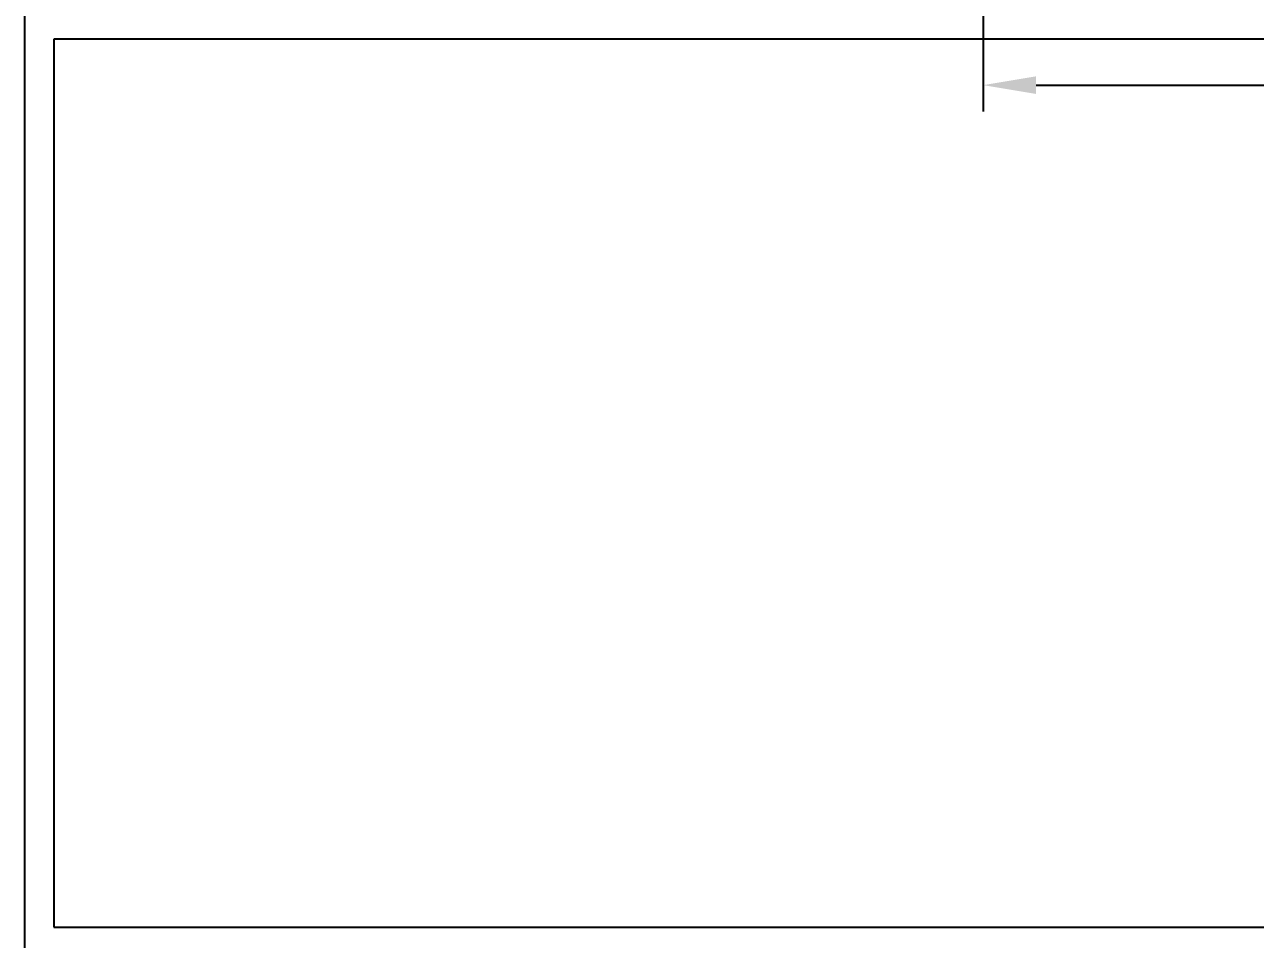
# Model space of a CAD drawing. Header units: inches. Extents: x -1851 to 6314, y -1304 to 4687.
# Drawn here: x -56.5 to 1.7, y 2714.8 to 2758 of the extents above; entities that cross this region are included whole.
import ezdxf

# ---------------------------------------------------------------- set-up
doc = ezdxf.new("R2010")
doc.units = ezdxf.units.IN
doc.header["$MEASUREMENT"] = 0
doc.layers.add('G-ANNO-DIMS', color=1, linetype='Continuous')
doc.styles.add('NEI-A', font='arial.ttf')
doc.dimstyles.new('NEI-A', dxfattribs={"dimtxt": 0.1, "dimasz": 0.125, "dimexe": 0.0625, "dimexo": 0.0625, "dimgap": 0.0625, "dimtad": 0, "dimtih": 1, "dimtoh": 1, "dimdec": 4, "dimzin": 3, "dimdsep": 46, "dimlunit": 4, "dimtxsty": 'NEI-A', "dimcen": 0, "dimadec": 0, "dimazin": 0, "dimtfac": 0.75, "dimtdec": 4, "dimtofl": 0, "dimtmove": 0, "dimatfit": 3, "dimfxl": 1, "dimfrac": 1, "dimtolj": 1, "dimtzin": 0, "dimarcsym": 0})

# ---------------------------------------------------------------- blocks, each defined once
blk = doc.blocks.new('2.4.20_7-7_Mid Plan View')
at = {"color": 7, "linetype": 'Continuous', "lineweight": 25}
for p, q in [((-0.9064, 1.15), (-2.0424, 1.15)), ((-0.9414, 1.115), (-2.0074, 1.115)), ((-2.0074, 1.115), (-2.0074, -1.115)), ((-0.9414, -1.115), (-0.9414, 1.115))]:
    blk.add_line(p, q, dxfattribs=at)
blk = doc.blocks.new('*D102')
at = {"layer": 'Defpoints', "color": 0, "transparency": 16777216}
for p in [(-11.186, 2794.409), (228.814, 2757.564), (228.814, 2755.174)]:
    blk.add_point(p, dxfattribs=at)
at = {"layer": 'G-ANNO-DIMS', "color": 0, "lineweight": -2, "transparency": 16777216}
for p, q in [((-11.186, 2793.159), (-11.186, 2753.924)), ((228.814, 2756.314), (228.814, 2753.924)), ((-8.686, 2755.174), (91.187, 2755.174)), ((226.314, 2755.174), (125.21, 2755.174))]:
    blk.add_line(p, q, dxfattribs=at)
at = {"layer": 'G-ANNO-DIMS', "color": 0, "transparency": 16777216}
for points in [[(-8.686, 2755.591), (-8.686, 2754.757), (-11.186, 2755.174)], [(226.314, 2755.591), (226.314, 2754.757), (228.814, 2755.174)]]:
    blk.add_solid(points, dxfattribs=at)
at = {"layer": 'G-ANNO-DIMS', "color": 0, "transparency": 16777216, "insert": (108.198, 2755.174), "char_height": 2, "width": 33.22459, "attachment_point": 5, "style": 'NEI-A'}
blk.add_mtext('\\A1;11\'-1" (CENTER LINE OF TRACKER TORQUE TUBE TO CENTERLINE OF MESSENGER WIRE)', dxfattribs=at)

msp = doc.modelspace()

# ---------------------------------------------------------------- block references
at = {"xscale": 39.37008, "yscale": 39.37008, "zscale": 39.37008, "rotation": 90}
msp.add_blockref('2.4.20_7-7_Mid Plan View', (-11.18635, 2794.40906), dxfattribs=at)

# ---------------------------------------------------------------- dimensions: what is measured, and where the dimension line sits
at = {"layer": 'G-ANNO-DIMS'}
dim = msp.add_linear_dim(base=(228.81365, 2755.17407), p1=(-11.18635, 2794.40906), p2=(228.81365, 2757.56394), text='11\'-1" (CENTER LINE OF TRACKER TORQUE TUBE TO CENTERLINE OF MESSENGER WIRE)', dimstyle='NEI-A', override={"dimscale": 20, "dimdec": 2}, dxfattribs=at)
dim.commit()
dim.dimension.update_dxf_attribs({"geometry": '*D102', "text_midpoint": (108.19829, 2755.17407), "dimtype": 160})

doc.saveas('drawing.dxf')
